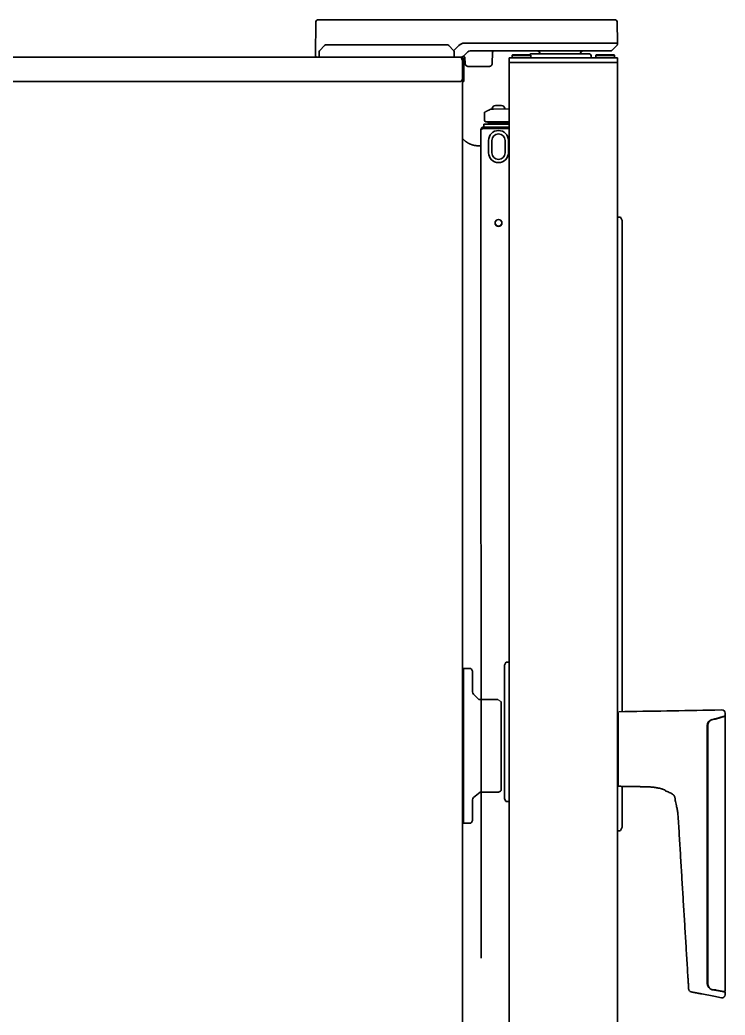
# Model space of a CAD drawing. Extents: x 53 to 4124, y 6244 to 10190.
# Drawn here: x 3669 to 4124, y 8405 to 9047 of the extents above; entities that cross this region are included whole.
import ezdxf

# ---------------------------------------------------------------- set-up
doc = ezdxf.new("R2010")
doc.units = 0
doc.header["$LTSCALE"] = 5
doc.layers.get('0').update_dxf_attribs({"linetype": 'CONTINUOUS', "lineweight": 0})
doc.layers.add('1', color=7, linetype='CONTINUOUS', true_color=0xffffff)

msp = doc.modelspace()

# ---------------------------------------------------------------- linework, layer by layer
msp.add_line((3977.58, 8608.45), (3979.82, 8606.83))
at = {"layer": '1', "color": 7, "linetype": 'Continuous', "lineweight": 35}
for p, q in [((3860.18, 9045.92), (3859.8, 9023.9)), ((3861.15, 9046.9), (3861.08, 9046.9)), ((3866.8, 9046.9), (3861.18, 9046.9)), ((3943.82, 9046.9), (3866.8, 9046.9)), ((3952.45, 9046.9), (3947.38, 9046.9)), ((4047.8, 9046.9), (3955.97, 9046.9)), ((4053.55, 9046.9), (4047.8, 9046.9)), ((4054.8, 9031.9), (4054.55, 9045.92)), ((3862.59, 9027.19), (3865.71, 9030.32)), ((3869.3, 9030.9), (3867.12, 9030.9)), ((3942.3, 9030.9), (3869.3, 9030.9)), ((3944.47, 9030.9), (3942.3, 9030.9)), ((3945.88, 9030.32), (3949, 9027.19)), ((3949.09, 9027.1), (3952.43, 9030.44)), ((3955.97, 9031.9), (4047.8, 9031.9)), ((4047.8, 9031.9), (4054.8, 9031.9)), ((4054.78, 9031.19), (4054.8, 9031.9)), ((3859.8, 9023.9), (3859.8, 9023.64)), ((3862.3, 9026.49), (3862.3, 9022.9)), ((3949.3, 9022.9), (3949.3, 9026.49)), ((3956.5, 9024.6), (3958.21, 9026.32)), ((3959.62, 9026.9), (3960.5, 9026.9)), ((3960.5, 9026.9), (4047.8, 9026.9)), ((3974.1, 9025.92), (3973.98, 9018.87)), ((3986.8, 9024.15), (3987.05, 9024.4)), ((3986.8, 9024.15), (3998.8, 9024.15)), ((3986.8, 9022.65), (3986.8, 9024.15)), ((3998.55, 9024.4), (3987.05, 9024.4)), ((3998.55, 9024.4), (3998.8, 9024.15)), ((3998.8, 9024.15), (3998.8, 9022.65)), ((3998.85, 9024.9), (4017.8, 9024.9)), ((4004.83, 9024.9), (4004.83, 9024.94)), ((4017.8, 9024.94), (4004.83, 9024.94)), ((4030.76, 9024.94), (4017.8, 9024.94)), ((4017.8, 9024.9), (4036.74, 9024.9)), ((4030.76, 9024.94), (4030.76, 9024.9)), ((4037.74, 9023.94), (4037.8, 9022.4)), ((4040.8, 9024.15), (4041.05, 9024.4)), ((4040.8, 9024.15), (4052.8, 9024.15)), ((4040.8, 9022.65), (4040.8, 9024.15)), ((4052.55, 9024.4), (4041.05, 9024.4)), ((4052.55, 9024.4), (4052.8, 9024.15)), ((4052.8, 9024.15), (4052.8, 9022.65)), ((3953.55, 9022.9), (3294.85, 9022.9)), ((3953.8, 9022.9), (3953.55, 9022.9)), ((3954.45, 9021.1), (3954.79, 9020.37)), ((3954.79, 9020.37), (3954.79, 9009.1)), ((3954.8, 9020.3), (3954.79, 9020.3)), ((3954.8, 9020.37), (3954.8, 9021.1)), ((3954.8, 9020.37), (3954.8, 9009.1)), ((3955.6, 9020.37), (3955.6, 9021.1)), ((3955.6, 9020.37), (3955.6, 9009.1)), ((3956.37, 9022.36), (3956.44, 9018.87)), ((3958.43, 9016.9), (3970.94, 9016.9)), ((3970.94, 9016.9), (3972.03, 9016.9)), ((3986.8, 9022.4), (3984.79, 9022.4)), ((3984.79, 9022.4), (3984.79, 9019.4)), ((3984.79, 9019.4), (3986.8, 9019.4)), ((3984.79, 8055.9), (3984.79, 9019.4)), ((3987.05, 9022.4), (3986.8, 9022.65)), ((3986.8, 9022.65), (3992.8, 9022.65)), ((3986.8, 9022.4), (4052.8, 9022.4)), ((3986.8, 9019.4), (4052.8, 9019.4)), ((3992.8, 9022.65), (3998.8, 9022.65)), ((3998.8, 9022.65), (3998.55, 9022.4)), ((4041.05, 9022.4), (4040.8, 9022.65)), ((4040.8, 9022.65), (4046.8, 9022.65)), ((4046.8, 9022.65), (4052.8, 9022.65)), ((4052.8, 9022.65), (4052.55, 9022.4)), ((4054.8, 9022.4), (4052.8, 9022.4)), ((4052.8, 9019.4), (4054.8, 9019.4)), ((4054.8, 9019.4), (4054.8, 9022.4)), ((4054.8, 8055.9), (4054.8, 9019.4)), ((3611.89, 9007.1), (3952.79, 9007.1)), ((3954.8, 9009.1), (3954.8, 9007.1)), ((3955.6, 9009.1), (3954.8, 9009.1)), ((3954.8, 9007.1), (3955.6, 9007.1)), ((3954.8, 8011.34), (3954.8, 9007.1)), ((3955.6, 9007.1), (3955.6, 9009.1)), ((3976.01, 8991.7), (3978.01, 8991.7)), ((3978.01, 8991.7), (3980.01, 8991.7)), ((3968.88, 8986.9), (3968.88, 8982.2)), ((3974.01, 8989.29), (3974.01, 8989.7)), ((3984.79, 8989.48), (3974.82, 8989.31)), ((3982.01, 8989.7), (3982.01, 8989.43)), ((3970.51, 8979.7), (3968.51, 8979.7)), ((3968.51, 8979.7), (3968.51, 8977.7)), ((3969.88, 8981.2), (3974.79, 8981.2)), ((3984.79, 8979.7), (3970.51, 8979.7)), ((3978.01, 8980.7), (3971.38, 8980.7)), ((3974.01, 8979.7), (3974.01, 8980.7)), ((3974.79, 8981.2), (3984.8, 8981.2)), ((3984.63, 8980.7), (3978.01, 8980.7)), ((3982.01, 8980.7), (3982.01, 8979.7)), ((3966.76, 8441.4), (3966.6, 8975.72)), ((3984.79, 8977.7), (3969.03, 8977.7)), ((3984.79, 8976.9), (3969.3, 8976.9)), ((3971.64, 8961.15), (3971.64, 8969.15)), ((3973.78, 8961.15), (3973.78, 8969.15)), ((3982.23, 8969.15), (3982.23, 8961.15)), ((3984.37, 8969.15), (3984.37, 8961.15)), ((4056.18, 8919.65), (4054.8, 8919.65)), ((4057.69, 8917.86), (4057.07, 8919.1)), ((4057.8, 8915.65), (4057.8, 8917.42)), ((4057.8, 8737.15), (4057.8, 8915.65)), ((4057.8, 8600.5), (4057.8, 8737.15)), ((3982.68, 8632.17), (3981.87, 8630.55)), ((3984.79, 8632.45), (3983.13, 8632.45)), ((3959.7, 8628.45), (3955.32, 8628.45)), ((3955.32, 8628.45), (3955.32, 8624.45)), ((3961.21, 8626.66), (3960.6, 8627.89)), ((3961.32, 8626.21), (3961.32, 8624.45)), ((3981.87, 8630.55), (3981.82, 8548.45)), ((3955.32, 8624.45), (3955.32, 8532.45)), ((3961.32, 8613.27), (3961.32, 8624.45)), ((3965.32, 8608.44), (3961.91, 8611.86)), ((3975.82, 8608.45), (3965.32, 8608.44)), ((3977.58, 8608.45), (3975.82, 8608.45)), ((3979.82, 8550.06), (3979.82, 8606.83)), ((4122.26, 8601.62), (4117.6, 8601.54)), ((4124.3, 8597.89), (4124.3, 8599.62)), ((4054.8, 8597.4), (4055.3, 8597.4)), ((4116.28, 8595.55), (4117.44, 8595.77)), ((4116.28, 8595.45), (4117.44, 8595.67)), ((4117.42, 8595.77), (4116.83, 8595.66)), ((4117.42, 8595.77), (4117.44, 8595.77)), ((4117.44, 8595.67), (4117.44, 8595.77)), ((4117.55, 8595.85), (4118.73, 8596.17)), ((4123, 8597.31), (4118.11, 8595.96)), ((4118.11, 8595.96), (4118.81, 8595.96)), ((4118.73, 8596.17), (4123.59, 8597.47)), ((4118.81, 8595.96), (4123.71, 8597.31)), ((4118.81, 8595.86), (4118.81, 8595.96)), ((4122.47, 8597.17), (4122.47, 8597.16)), ((4122.55, 8597.18), (4122.55, 8597.19)), ((4123, 8597.31), (4123.71, 8597.31)), ((4123.59, 8597.47), (4124.07, 8597.6)), ((4124.3, 8597.5), (4123.71, 8597.5)), ((4124.3, 8597.4), (4124.3, 8597.5)), ((4124.3, 8419.9), (4124.3, 8597.4)), ((4112.8, 8425.01), (4112.8, 8591.51)), ((4113.05, 8591.52), (4113.05, 8424.95)), ((4055.3, 8580.65), (4054.8, 8580.65)), ((4055.3, 8578.45), (4055.3, 8575.19)), ((3954.8, 8568.4), (3954.82, 8568.4)), ((3954.82, 8568.4), (3954.8, 8568.34)), ((3955.06, 8567.88), (3955.08, 8567.89)), ((4055.3, 8572.15), (4054.8, 8572.15)), ((3954.81, 8558.5), (3954.8, 8558.54)), ((3955.32, 8558.5), (3954.82, 8558.5)), ((4055.3, 8555.4), (4054.8, 8555.4)), ((3961.91, 8545.03), (3966.15, 8548.45)), ((3966.15, 8548.45), (3975.82, 8548.45)), ((3975.82, 8548.45), (3977.58, 8548.45)), ((3979.27, 8549.17), (3978.03, 8548.55)), ((3981.82, 8544.56), (3981.82, 8548.45)), ((4057.8, 8542.65), (4057.8, 8552.31)), ((3961.32, 8532.45), (3961.32, 8543.62)), ((3982.68, 8542.72), (3981.87, 8544.34)), ((3983.13, 8542.45), (3984.79, 8542.45)), ((4057.8, 8540.89), (4057.8, 8542.65)), ((4057.8, 8537.89), (4057.8, 8540.89)), ((4057.8, 8527.58), (4057.8, 8537.89)), ((3955.32, 8532.45), (3955.32, 8528.45)), ((3960.6, 8529), (3961.21, 8530.23)), ((3961.32, 8530.68), (3961.32, 8532.45)), ((3955.32, 8528.45), (3959.7, 8528.45)), ((4054.8, 8523.65), (4056.18, 8523.65)), ((4057.07, 8524.2), (4057.69, 8525.44)), ((4057.8, 8525.89), (4057.8, 8527.58)), ((4117.53, 8420.79), (4116.03, 8421.08)), ((4116.54, 8420.98), (4116.56, 8420.98)), ((4116.56, 8421.08), (4117.44, 8420.97)), ((4116.56, 8420.98), (4117.44, 8420.87)), ((4117.42, 8420.87), (4116.6, 8420.97)), ((4117.42, 8420.87), (4117.44, 8420.87)), ((4118.71, 8420.56), (4117.53, 8420.79)), ((4123, 8419.9), (4118.11, 8420.75)), ((4123.57, 8419.62), (4118.71, 8420.56)), ((4118.81, 8420.85), (4123.71, 8420)), ((4118.81, 8420.75), (4123.71, 8419.9)), ((4123, 8419.9), (4123.71, 8419.9)), ((4124.05, 8419.52), (4123.57, 8419.62)), ((4124.3, 8420), (4123.71, 8420)), ((4124.3, 8419.9), (4123.71, 8419.9)), ((4109.19, 8418.34), (4117.05, 8416.81)), ((4117.05, 8416.81), (4121.91, 8415.86)), ((4124.3, 8417.83), (4124.3, 8419.23))]:
    msp.add_line(p, q, dxfattribs=at)
for radius in [2.25, 2.1]:
    msp.add_circle((3978.01, 8915.9), radius, dxfattribs=at)
for centre, radius, start, end in [((3861.18, 9045.9), 1, 90, 179), ((4053.55, 9045.9), 1, 1, 90), ((3867.12, 9028.9), 2, 90, 135), ((3944.47, 9028.9), 2, 45, 90), ((3860.55, 9023.65), 0.75, 181, 270), ((3863.3, 9026.49), 1, 135, 180), ((3948.3, 9026.49), 1, 0, 45), ((3955.37, 9022.34), 1, 1, 117.0987), ((3959.62, 9024.9), 2, 90, 135), ((3998.85, 9023.9), 1, 90, 149.9995), ((4002.83, 9024.9), 2, 1, 90), ((4032.76, 9024.9), 2, 90, 179), ((4036.74, 9023.9), 1, 2, 90), ((3952.79, 9009.1), 2, 270, 0), ((3976.01, 8989.7), 2, 90, 180), ((3980.01, 8989.7), 2, 0, 90), ((3969.88, 8982.2), 1, 180, 270), ((3970.51, 8980.7), 0.5, 30, 90), ((3971.38, 8981.2), 0.5, 210, 270), ((3984.63, 8981.2), 0.5, 270, 289.26938), ((3969.3, 8972.9), 4, 90, 103.10366), ((3978.01, 8969.15), 6.37, 0, 180), ((3978.01, 8969.15), 4.23, 0, 180), ((3978.01, 8961.15), 6.37, 180, 0), ((3978.01, 8961.15), 4.23, 180, 0), ((4056.18, 8918.65), 1, 26.56505, 90), ((4056.8, 8917.42), 1, 0, 26.56505), ((3983.13, 8631.95), 0.5, 90, 153.43495), ((3959.7, 8627.45), 1, 26.56505, 90), ((3960.32, 8626.21), 1, 0, 26.56505), ((3963.32, 8613.27), 2, 180, 225), ((4122.3, 8599.62), 2, 0, 91), ((4116.8, 8591.51), 4, 105, 180), ((4124, 8597.89), 0.3, 285, 0), ((3977.58, 8549.45), 1, 270, 296.56505), ((3978.82, 8550.06), 1, 296.56505, 0), ((3963.32, 8543.62), 2, 135, 180), ((3982.32, 8544.56), 0.5, 180, 206.56505), ((3983.13, 8542.95), 0.5, 206.56505, 270), ((3959.7, 8529.45), 1, 270, 333.43495), ((3960.32, 8530.68), 1, 333.43495, 0), ((4056.18, 8524.65), 1, 270, 333.43495), ((4056.8, 8525.89), 1, 333.43495, 0), ((4116.8, 8425.01), 4, 180, 259), ((4124, 8419.23), 0.3, 0, 79), ((4122.3, 8417.83), 2, 259, 0)]:
    msp.add_arc(centre, radius, start, end, dxfattribs=at)
at = {"layer": '1', "color": 7, "linetype": 'Continuous', "lineweight": 35, "extrusion": (0, 0, -1)}
for centre, major_axis, ratio, start_param, end_param in [((3975.07, 9025.9), (0, 1), 0.970619, 4.729842, 6.283185), ((4117.05, 8591.52), (0, -4), 0.999762, 1.570796, 2.949606), ((4102.77, 8421.62), (0.38, 1.96), 1, 3.141608, 4.455737), ((4117.05, 8425.05), (0, -4), 0.999762, 0.122173, 1.570796)]:
    msp.add_ellipse(centre, major_axis=major_axis, ratio=ratio, start_param=start_param, end_param=end_param, dxfattribs=at)
at = {"layer": '1', "color": 7, "linetype": 'Continuous', "lineweight": 35}
for points, degree, knots in [([(3947.38, 9046.9), (3947.09, 9046.9), (3946.79, 9046.9), (3946.2, 9046.9), (3945.9, 9046.9), (3945.01, 9046.9), (3944.42, 9046.9), (3943.82, 9046.9)], 3, [0, 0, 0, 0, 0.25, 0.25, 0.5, 0.5, 1, 1, 1, 1]), ([(3955.97, 9046.9), (3955.38, 9046.9), (3954.8, 9046.9), (3953.92, 9046.9), (3953.62, 9046.9), (3953.04, 9046.9), (3952.75, 9046.9), (3952.45, 9046.9)], 3, [0, 0, 0, 0, 0.5, 0.5, 0.75, 0.75, 1, 1, 1, 1]), ([(4054.78, 9031.19), (4054.78, 9031.14), (4054.78, 9031.09), (4054.76, 9031), (4054.74, 9030.95), (4054.7, 9030.86), (4054.68, 9030.82), (4054.63, 9030.74), (4054.6, 9030.7), (4054.56, 9030.67)], 3, [0, 0, 0, 0, 0.25, 0.25, 0.5, 0.5, 0.75, 0.75, 1, 1, 1, 1]), ([(3953.55, 9022.9), (3953.65, 9022.9), (3953.75, 9022.91), (3953.94, 9022.93), (3954.14, 9022.95), (3954.33, 9023), (3954.45, 9023.04), (3954.47, 9023.05), (3954.52, 9023.06), (3954.54, 9023.07), (3954.61, 9023.09), (3954.65, 9023.11), (3954.79, 9023.17), (3954.97, 9023.25), (3955.14, 9023.35), (3955.26, 9023.43), (3955.32, 9023.48), (3955.38, 9023.52), (3955.42, 9023.55), (3955.43, 9023.57), (3955.53, 9023.64), (3955.6, 9023.71), (3955.67, 9023.78)], 3, [0, 0, 0, 0, 0.125, 0.125, 0.25, 0.375, 0.375, 0.40625, 0.40625, 0.4375, 0.4375, 0.5, 0.5, 0.625, 0.75, 0.75, 0.8125, 0.84375, 0.84375, 0.875, 0.875, 1, 1, 1, 1]), ([(4047.8, 9026.9), (4047.84, 9026.9), (4047.88, 9026.9), (4047.96, 9026.9), (4048, 9026.9), (4048.13, 9026.9), (4048.21, 9026.9), (4048.33, 9026.9), (4048.37, 9026.9), (4048.46, 9026.9), (4048.5, 9026.9), (4048.62, 9026.9), (4048.69, 9026.9), (4048.85, 9026.9), (4048.92, 9026.9), (4049.03, 9026.9), (4049.07, 9026.9), (4049.14, 9026.9), (4049.18, 9026.9), (4049.28, 9026.9), (4049.35, 9026.9), (4049.48, 9026.9), (4049.54, 9026.9), (4049.66, 9026.9), (4049.72, 9026.9), (4049.8, 9026.9), (4049.83, 9026.9), (4049.88, 9026.9), (4049.9, 9026.9), (4049.97, 9026.9), (4050.02, 9026.9), (4050.08, 9026.9), (4050.1, 9026.9), (4050.13, 9026.9), (4050.15, 9026.9), (4050.18, 9026.9), (4050.2, 9026.9), (4050.23, 9026.9), (4050.24, 9026.9), (4050.27, 9026.9), (4050.28, 9026.9), (4050.3, 9026.9), (4050.31, 9026.9), (4050.33, 9026.9), (4050.34, 9026.9), (4050.35, 9026.9), (4050.36, 9026.9), (4050.37, 9026.9), (4050.37, 9026.9), (4050.38, 9026.9), (4050.38, 9026.9), (4050.38, 9026.9), (4050.38, 9026.9), (4050.38, 9026.9), (4050.38, 9026.9), (4050.38, 9026.9)], 3, [0, 0, 0, 0, 0.03125, 0.03125, 0.0625, 0.0625, 0.125, 0.125, 0.15625, 0.15625, 0.1875, 0.1875, 0.25, 0.25, 0.3125, 0.3125, 0.34375, 0.34375, 0.375, 0.375, 0.4375, 0.4375, 0.5, 0.5, 0.5625, 0.5625, 0.59375, 0.59375, 0.625, 0.625, 0.6875, 0.6875, 0.71875, 0.71875, 0.75, 0.75, 0.78125, 0.78125, 0.8125, 0.8125, 0.84375, 0.84375, 0.875, 0.875, 0.90625, 0.90625, 0.9375, 0.9375, 0.96875, 0.96875, 0.984375, 0.984375, 0.992187, 0.992187, 1, 1, 1, 1]), ([(4050.38, 9026.9), (4050.45, 9026.9), (4050.51, 9026.91), (4050.64, 9026.93), (4050.7, 9026.95), (4050.88, 9027.03), (4050.99, 9027.1), (4051.09, 9027.19)], 3, [0, 0, 0, 0, 0.25, 0.25, 0.5, 0.5, 1, 1, 1, 1]), ([(4050.38, 9026.9), (4050.45, 9026.9), (4050.51, 9026.91), (4050.64, 9026.93), (4050.7, 9026.95), (4050.82, 9027), (4050.88, 9027.03), (4050.99, 9027.11), (4051.04, 9027.15), (4051.09, 9027.19)], 3, [0, 0, 0, 0, 0.25, 0.25, 0.5, 0.5, 0.75, 0.75, 1, 1, 1, 1]), ([(4050.38, 9026.9), (4050.45, 9026.9), (4050.51, 9026.91), (4050.64, 9026.93), (4050.7, 9026.95), (4050.82, 9027), (4050.88, 9027.03), (4050.99, 9027.11), (4051.04, 9027.15), (4051.09, 9027.19)], 3, [0, 0, 0, 0, 0.25, 0.25, 0.5, 0.5, 0.75, 0.75, 1, 1, 1, 1]), ([(4050.38, 9026.9), (4050.45, 9026.9), (4050.51, 9026.91), (4050.64, 9026.93), (4050.7, 9026.95), (4050.82, 9027), (4050.88, 9027.03), (4050.99, 9027.11), (4051.04, 9027.15), (4051.09, 9027.19)], 3, [0, 0, 0, 0, 0.25, 0.25, 0.5, 0.5, 0.75, 0.75, 1, 1, 1, 1]), ([(4050.38, 9026.9), (4050.45, 9026.9), (4050.51, 9026.91), (4050.64, 9026.93), (4050.7, 9026.95), (4050.88, 9027.03), (4050.99, 9027.1), (4051.09, 9027.19)], 3, [0, 0, 0, 0, 0.25, 0.25, 0.5, 0.5, 1, 1, 1, 1]), ([(3953.55, 9022.9), (3953.55, 9022.9), (3953.55, 9022.9), (3953.55, 9022.9), (3953.55, 9022.9), (3953.55, 9022.9), (3953.55, 9022.9), (3953.55, 9022.9), (3953.55, 9022.9), (3953.56, 9022.9), (3953.56, 9022.9), (3953.56, 9022.9), (3953.57, 9022.9), (3953.57, 9022.9), (3953.57, 9022.9)], 3, [0, 0, 0, 0, 0.219075, 0.291275, 0.363122, 0.434652, 0.505902, 0.57691, 0.647713, 0.71835, 0.788858, 0.859277, 0.929644, 1, 1, 1, 1]), ([(3953.57, 9022.9), (3953.61, 9022.89), (3953.64, 9022.87), (3953.72, 9022.81), (3953.75, 9022.77), (3953.83, 9022.67), (3953.86, 9022.61), (3953.94, 9022.48), (3953.97, 9022.4), (3954.05, 9022.24), (3954.08, 9022.15), (3954.16, 9021.96), (3954.2, 9021.86), (3954.27, 9021.65), (3954.31, 9021.54), (3954.38, 9021.33), (3954.42, 9021.21), (3954.45, 9021.1)], 3, [0, 0, 0, 0, 0.125, 0.125, 0.25, 0.25, 0.375, 0.375, 0.5, 0.5, 0.625, 0.625, 0.75, 0.75, 0.875, 0.875, 1, 1, 1, 1]), ([(3953.94, 9022.9), (3953.94, 9022.9), (3953.93, 9022.9), (3953.92, 9022.9), (3953.91, 9022.9), (3953.9, 9022.9), (3953.89, 9022.9), (3953.88, 9022.9), (3953.87, 9022.9), (3953.86, 9022.9), (3953.85, 9022.9), (3953.84, 9022.9), (3953.83, 9022.9), (3953.82, 9022.9), (3953.81, 9022.9), (3953.8, 9022.9), (3953.8, 9022.9)], 3, [0, 0, 0, 0, 0.070356, 0.140723, 0.211142, 0.28165, 0.352287, 0.42309, 0.494098, 0.565348, 0.636878, 0.708725, 0.780925, 0.853514, 0.926527, 1, 1, 1, 1]), ([(3955.6, 9021.1), (3955.6, 9021.21), (3955.58, 9021.33), (3955.54, 9021.54), (3955.51, 9021.65), (3955.43, 9021.86), (3955.38, 9021.96), (3955.26, 9022.15), (3955.2, 9022.24), (3955.04, 9022.4), (3954.96, 9022.48), (3954.78, 9022.61), (3954.69, 9022.67), (3954.49, 9022.77), (3954.38, 9022.81), (3954.17, 9022.87), (3954.06, 9022.89), (3953.94, 9022.9)], 3, [0, 0, 0, 0, 0.125, 0.125, 0.25, 0.25, 0.375, 0.375, 0.5, 0.5, 0.625, 0.625, 0.75, 0.75, 0.875, 0.875, 1, 1, 1, 1]), ([(3954.8, 9021.1), (3954.8, 9021.23), (3954.77, 9021.35), (3954.68, 9021.58), (3954.61, 9021.69), (3954.45, 9021.87), (3954.35, 9021.95), (3954.2, 9022.02), (3954.16, 9022.03), (3954.13, 9022.05)], 3, [0, 0, 0, 0, 0.25, 0.25, 0.5, 0.5, 0.75, 0.75, 0.8293545, 0.8293545, 0.8293545, 0.8293545]), ([(3958.43, 9016.9), (3958.31, 9016.9), (3958.18, 9016.91), (3957.92, 9016.96), (3957.8, 9017), (3957.44, 9017.15), (3957.22, 9017.29), (3956.85, 9017.66), (3956.7, 9017.87), (3956.55, 9018.23), (3956.51, 9018.36), (3956.45, 9018.61), (3956.44, 9018.74), (3956.44, 9018.87)], 3, [0, 0, 0, 0, 0.125, 0.125, 0.25, 0.25, 0.5, 0.5, 0.75, 0.75, 0.875, 0.875, 1, 1, 1, 1]), ([(3973.98, 9018.87), (3973.98, 9018.86), (3973.98, 9018.85), (3973.98, 9018.82), (3973.98, 9018.8), (3973.98, 9018.78), (3973.98, 9018.76), (3973.97, 9018.74), (3973.97, 9018.71), (3973.97, 9018.69), (3973.97, 9018.67), (3973.97, 9018.65), (3973.96, 9018.62), (3973.96, 9018.6), (3973.96, 9018.58), (3973.95, 9018.56), (3973.95, 9018.54), (3973.94, 9018.51), (3973.94, 9018.49), (3973.93, 9018.47), (3973.93, 9018.45), (3973.92, 9018.42), (3973.92, 9018.4), (3973.91, 9018.38), (3973.91, 9018.36), (3973.9, 9018.34), (3973.89, 9018.31), (3973.89, 9018.29), (3973.88, 9018.27), (3973.87, 9018.25), (3973.87, 9018.22), (3973.86, 9018.2), (3973.85, 9018.18), (3973.84, 9018.16), (3973.83, 9018.14), (3973.82, 9018.12), (3973.81, 9018.09), (3973.81, 9018.07), (3973.8, 9018.05), (3973.79, 9018.03), (3973.78, 9018.01), (3973.76, 9017.99), (3973.75, 9017.97), (3973.74, 9017.94), (3973.73, 9017.92), (3973.72, 9017.9), (3973.71, 9017.88), (3973.7, 9017.86), (3973.68, 9017.84), (3973.67, 9017.82), (3973.66, 9017.8), (3973.64, 9017.78), (3973.63, 9017.76), (3973.62, 9017.74), (3973.6, 9017.72), (3973.59, 9017.7), (3973.57, 9017.68), (3973.56, 9017.66), (3973.54, 9017.64), (3973.53, 9017.62), (3973.51, 9017.6), (3973.5, 9017.58), (3973.48, 9017.57), (3973.47, 9017.55), (3973.45, 9017.53), (3973.43, 9017.51), (3973.41, 9017.49), (3973.4, 9017.48), (3973.39, 9017.46), (3973.37, 9017.45), (3973.36, 9017.44), (3973.35, 9017.43), (3973.33, 9017.41), (3973.32, 9017.4), (3973.3, 9017.39), (3973.29, 9017.37), (3973.27, 9017.36), (3973.26, 9017.35), (3973.24, 9017.33), (3973.22, 9017.32), (3973.21, 9017.31), (3973.19, 9017.29), (3973.17, 9017.28), (3973.15, 9017.26), (3973.13, 9017.25), (3973.11, 9017.24), (3973.09, 9017.22), (3973.07, 9017.21), (3973.05, 9017.19), (3973.02, 9017.18), (3973, 9017.17), (3972.98, 9017.15), (3972.95, 9017.14), (3972.93, 9017.13), (3972.9, 9017.11), (3972.88, 9017.1), (3972.85, 9017.09), (3972.82, 9017.07), (3972.79, 9017.06), (3972.76, 9017.05), (3972.74, 9017.04), (3972.71, 9017.03), (3972.68, 9017.01), (3972.64, 9017), (3972.61, 9016.99), (3972.58, 9016.98), (3972.55, 9016.97), (3972.51, 9016.96), (3972.48, 9016.96), (3972.45, 9016.95), (3972.41, 9016.94), (3972.38, 9016.93), (3972.34, 9016.93), (3972.3, 9016.92), (3972.27, 9016.92), (3972.23, 9016.91), (3972.19, 9016.91), (3972.15, 9016.91), (3972.11, 9016.9), (3972.07, 9016.9), (3972.04, 9016.9), (3972.03, 9016.9)], 3, [0, 0, 0, 0, 0.007054, 0.014124, 0.021211, 0.028313, 0.035432, 0.042566, 0.049717, 0.056884, 0.064068, 0.071267, 0.078483, 0.085714, 0.092962, 0.100226, 0.107506, 0.114803, 0.122115, 0.129444, 0.136789, 0.144149, 0.151527, 0.15892, 0.166329, 0.173755, 0.181197, 0.188655, 0.196129, 0.203619, 0.211125, 0.218648, 0.226186, 0.233741, 0.241312, 0.248899, 0.256503, 0.264122, 0.271758, 0.27941, 0.287078, 0.294762, 0.302462, 0.310179, 0.317912, 0.32566, 0.333425, 0.341207, 0.349004, 0.356817, 0.364647, 0.372493, 0.380355, 0.388233, 0.396128, 0.404038, 0.411965, 0.419908, 0.427867, 0.435842, 0.443833, 0.451841, 0.459865, 0.467904, 0.47596, 0.484033, 0.492121, 0.500226, 0.505738, 0.511401, 0.517214, 0.523178, 0.529293, 0.535559, 0.541975, 0.548542, 0.55526, 0.562128, 0.569147, 0.576316, 0.583636, 0.591107, 0.598729, 0.606501, 0.614424, 0.622498, 0.630722, 0.639097, 0.647623, 0.656299, 0.665126, 0.674104, 0.683232, 0.692511, 0.701941, 0.711521, 0.721252, 0.731134, 0.741166, 0.751349, 0.761683, 0.772168, 0.782803, 0.793588, 0.804525, 0.815612, 0.82685, 0.838238, 0.849777, 0.861467, 0.873308, 0.885299, 0.897441, 0.909733, 0.922177, 0.93477, 0.947515, 0.96041, 0.973456, 0.986653, 1, 1, 1, 1]), ([(3968.88, 8986.9), (3968.88, 8986.94), (3968.89, 8986.99), (3968.91, 8987.08), (3968.93, 8987.12), (3968.98, 8987.2), (3969.01, 8987.23), (3969.07, 8987.29), (3969.11, 8987.32), (3969.15, 8987.34)], 3, [0, 0, 0, 0, 0.25, 0.25, 0.5, 0.5, 0.75, 0.75, 1, 1, 1, 1]), ([(3973, 8989.27), (3972.96, 8989.27), (3972.92, 8989.27), (3972.85, 8989.25), (3972.81, 8989.24), (3972.78, 8989.22)], 3, [0, 0, 0, 0, 0.5, 0.5, 1, 1, 1, 1]), ([(3974.82, 8989.31), (3974.79, 8989.31), (3974.76, 8989.3), (3974.7, 8989.3), (3974.67, 8989.3), (3974.58, 8989.3), (3974.52, 8989.3), (3974.4, 8989.3), (3974.34, 8989.3), (3974.26, 8989.3), (3974.23, 8989.3), (3974.17, 8989.29), (3974.14, 8989.29), (3974.06, 8989.29), (3974.01, 8989.29), (3973.9, 8989.29), (3973.85, 8989.29), (3973.75, 8989.29), (3973.7, 8989.29), (3973.64, 8989.28), (3973.61, 8989.28), (3973.57, 8989.28), (3973.55, 8989.28), (3973.48, 8989.28), (3973.44, 8989.28), (3973.37, 8989.28), (3973.33, 8989.28), (3973.29, 8989.28), (3973.27, 8989.28), (3973.24, 8989.28), (3973.22, 8989.28), (3973.18, 8989.28), (3973.16, 8989.28), (3973.09, 8989.28), (3973.05, 8989.27), (3973.03, 8989.27), (3973.02, 8989.27), (3973.01, 8989.27), (3973.01, 8989.27), (3973.01, 8989.27), (3973.01, 8989.27), (3973, 8989.27), (3973, 8989.27), (3973, 8989.27), (3973, 8989.27), (3973, 8989.27)], 3, [0, 0, 0, 0, 0.031372, 0.031372, 0.062745, 0.062745, 0.12549, 0.12549, 0.188235, 0.188235, 0.219607, 0.219607, 0.25098, 0.25098, 0.313724, 0.313724, 0.376469, 0.376469, 0.439214, 0.439214, 0.470587, 0.470587, 0.501959, 0.501959, 0.564704, 0.564704, 0.627449, 0.627449, 0.658821, 0.658821, 0.690194, 0.690194, 0.752939, 0.752939, 0.878429, 0.878429, 0.909801, 0.909801, 0.925487, 0.925487, 0.941173, 0.941173, 0.972546, 0.972546, 1, 1, 1, 1]), ([(3968.4, 8977.7), (3968.28, 8977.7), (3968.16, 8977.69), (3967.98, 8977.65), (3967.92, 8977.64), (3967.84, 8977.61), (3967.81, 8977.6), (3967.75, 8977.58), (3967.72, 8977.57), (3967.59, 8977.51), (3967.49, 8977.46), (3967.36, 8977.38), (3967.34, 8977.36), (3967.29, 8977.32), (3967.27, 8977.31), (3967.2, 8977.25), (3967.16, 8977.21), (3967.04, 8977.09), (3966.97, 8977), (3966.89, 8976.89), (3966.88, 8976.86), (3966.85, 8976.82), (3966.8, 8976.74), (3966.77, 8976.67), (3966.73, 8976.57), (3966.71, 8976.52), (3966.68, 8976.45), (3966.67, 8976.42), (3966.66, 8976.37), (3966.65, 8976.34), (3966.62, 8976.22), (3966.61, 8976.11), (3966.6, 8976.01)], 3, [0, 0, 0, 0, 0.125, 0.125, 0.1875, 0.1875, 0.21875, 0.21875, 0.25, 0.25, 0.375, 0.375, 0.40625, 0.40625, 0.4375, 0.4375, 0.5, 0.5, 0.625, 0.625, 0.65625, 0.65625, 0.6875, 0.75, 0.75, 0.8125, 0.8125, 0.84375, 0.84375, 0.875, 0.875, 1, 1, 1, 1]), ([(3966.6, 8975.73), (3966.61, 8975.8), (3966.62, 8975.87), (3966.67, 8976), (3966.7, 8976.06), (3966.76, 8976.13), (3966.77, 8976.14), (3966.79, 8976.17), (3966.83, 8976.21), (3966.87, 8976.25), (3966.97, 8976.32), (3967.04, 8976.37), (3967.14, 8976.43), (3967.16, 8976.44), (3967.2, 8976.46), (3967.27, 8976.49), (3967.34, 8976.52), (3967.48, 8976.58), (3967.59, 8976.61), (3967.72, 8976.65), (3967.75, 8976.66), (3967.81, 8976.67), (3967.84, 8976.68), (3967.92, 8976.7), (3968.04, 8976.73), (3968.16, 8976.75), (3968.25, 8976.77), (3968.28, 8976.78), (3968.34, 8976.79), (3968.37, 8976.79), (3968.4, 8976.8)], 3, [0, 0, 0, 0, 0.125, 0.125, 0.25, 0.25, 0.28125, 0.28125, 0.3125, 0.375, 0.375, 0.5, 0.5, 0.53125, 0.53125, 0.5625, 0.625, 0.625, 0.75, 0.75, 0.78125, 0.78125, 0.8125, 0.8125, 0.875, 0.9375, 0.9375, 0.96875, 0.96875, 1, 1, 1, 1]), ([(3968.4, 8977.7), (3968.49, 8977.7), (3968.59, 8977.7), (3968.8, 8977.7), (3968.92, 8977.7), (3969.03, 8977.7)], 3, [0, 0, 0, 0, 0.462959, 0.462959, 1, 1, 1, 1]), ([(4055.3, 8599.96), (4055.3, 8599.96), (4055.3, 8599.93), (4055.3, 8599.79), (4055.3, 8599.68), (4055.3, 8599.52), (4055.3, 8599.48), (4055.3, 8599.41), (4055.3, 8599.34), (4055.3, 8599.21), (4055.3, 8599.12), (4055.3, 8598.8), (4055.3, 8598.32), (4055.3, 8597.72), (4055.3, 8597.21), (4055.3, 8597.04), (4055.3, 8596.81), (4055.3, 8596.76), (4055.3, 8596.67), (4055.3, 8596.52), (4055.3, 8596.38), (4055.3, 8595.88), (4055.3, 8595.46), (4055.3, 8594.57), (4055.3, 8594.09), (4055.3, 8593.1), (4055.3, 8592.57), (4055.3, 8591.89), (4055.3, 8591.75), (4055.3, 8591.47), (4055.3, 8591.33), (4055.3, 8590.9), (4055.3, 8590.62), (4055.3, 8589.74), (4055.3, 8589.14), (4055.3, 8587.91), (4055.3, 8587.28), (4055.3, 8586.3), (4055.3, 8585.98), (4055.3, 8585.31), (4055.3, 8584.98), (4055.3, 8583.97), (4055.3, 8583.29), (4055.3, 8581.93), (4055.3, 8581.24), (4055.3, 8579.85), (4055.3, 8579.15), (4055.3, 8578.45)], 3, [0, 0, 0, 0, 0.0625, 0.0625, 0.125, 0.125, 0.132813, 0.140625, 0.15625, 0.15625, 0.1875, 0.1875, 0.25, 0.3125, 0.3125, 0.34375, 0.34375, 0.351563, 0.351563, 0.359375, 0.375, 0.375, 0.4375, 0.4375, 0.5, 0.5, 0.5625, 0.5625, 0.578125, 0.578125, 0.59375, 0.59375, 0.625, 0.625, 0.6875, 0.6875, 0.75, 0.75, 0.78125, 0.78125, 0.8125, 0.8125, 0.875, 0.875, 0.9375, 0.9375, 1, 1, 1, 1]), ([(4118.11, 8595.96), (4118.06, 8595.95), (4118.01, 8595.93), (4117.91, 8595.9), (4117.85, 8595.88), (4117.73, 8595.85), (4117.67, 8595.84), (4117.55, 8595.8), (4117.48, 8595.79), (4117.42, 8595.77)], 3, [0, 0, 0, 0, 0.25, 0.25, 0.5, 0.5, 0.75, 0.75, 1, 1, 1, 1]), ([(4117.44, 8595.77), (4117.57, 8595.79), (4117.7, 8595.8), (4117.95, 8595.84), (4118.07, 8595.85), (4118.3, 8595.88), (4118.41, 8595.9), (4118.62, 8595.93), (4118.72, 8595.95), (4118.81, 8595.96)], 3, [0, 0, 0, 0, 0.25, 0.25, 0.5, 0.5, 0.75, 0.75, 1, 1, 1, 1]), ([(4117.44, 8595.67), (4117.57, 8595.69), (4117.7, 8595.7), (4117.95, 8595.74), (4118.07, 8595.75), (4118.3, 8595.78), (4118.41, 8595.8), (4118.62, 8595.83), (4118.72, 8595.85), (4118.81, 8595.86)], 3, [0, 0, 0, 0, 0.25, 0.25, 0.5, 0.5, 0.75, 0.75, 1, 1, 1, 1]), ([(4123.71, 8597.31), (4123.8, 8597.32), (4123.89, 8597.34), (4124.03, 8597.37), (4124.09, 8597.39), (4124.19, 8597.42), (4124.23, 8597.44), (4124.28, 8597.47), (4124.3, 8597.49), (4124.3, 8597.5)], 3, [0, 0, 0, 0, 0.25, 0.25, 0.5, 0.5, 0.75, 0.75, 1, 1, 1, 1]), ([(4055.3, 8575.19), (4055.3, 8574.46), (4055.3, 8573.73), (4055.3, 8572.28), (4055.3, 8571.55), (4055.3, 8570.66), (4055.3, 8570.48), (4055.3, 8570.21), (4055.3, 8570.12), (4055.3, 8569.94), (4055.3, 8569.5), (4055.3, 8569.06), (4055.3, 8568.01), (4055.3, 8566.64), (4055.3, 8565.33), (4055.3, 8564.37), (4055.3, 8564.05), (4055.3, 8563.58), (4055.3, 8563.42), (4055.3, 8563.19), (4055.3, 8563.11), (4055.3, 8562.96), (4055.3, 8562.88), (4055.3, 8562.19), (4055.3, 8561.61), (4055.3, 8560.48), (4055.3, 8559.94), (4055.3, 8558.91), (4055.3, 8558.42), (4055.3, 8557.89), (4055.3, 8557.83), (4055.3, 8557.72), (4055.3, 8557.66), (4055.3, 8557.49), (4055.3, 8557.38), (4055.3, 8557.05), (4055.3, 8556.83), (4055.3, 8556.22), (4055.3, 8555.85), (4055.3, 8555.16), (4055.3, 8554.84), (4055.3, 8554.42), (4055.3, 8554.29), (4055.3, 8554.13), (4055.3, 8554.1), (4055.3, 8554.04), (4055.3, 8553.95), (4055.3, 8553.86), (4055.3, 8553.6), (4055.3, 8553.42), (4055.3, 8553.13), (4055.3, 8553.02), (4055.3, 8552.88), (4055.3, 8552.84), (4055.3, 8552.84)], 3, [0, 0, 0, 0, 0.0625, 0.0625, 0.125, 0.125, 0.140625, 0.140625, 0.148438, 0.148438, 0.15625, 0.1875, 0.1875, 0.25, 0.3125, 0.3125, 0.34375, 0.34375, 0.359375, 0.359375, 0.367188, 0.367188, 0.375, 0.375, 0.4375, 0.4375, 0.5, 0.5, 0.5625, 0.5625, 0.570313, 0.570313, 0.578125, 0.578125, 0.59375, 0.59375, 0.625, 0.625, 0.6875, 0.6875, 0.75, 0.75, 0.78125, 0.78125, 0.789063, 0.789063, 0.796875, 0.8125, 0.8125, 0.875, 0.875, 0.9375, 0.9375, 1, 1, 1, 1]), ([(3954.82, 8558.5), (3954.82, 8558.5), (3954.82, 8558.5), (3954.83, 8558.5), (3954.83, 8558.51), (3954.84, 8558.55), (3954.85, 8558.57), (3954.86, 8558.64), (3954.86, 8558.68), (3954.87, 8558.75), (3954.87, 8558.77), (3954.88, 8558.83), (3954.88, 8558.86), (3954.89, 8558.95), (3954.9, 8559.08), (3954.91, 8559.24), (3954.92, 8559.42), (3954.92, 8559.51), (3954.93, 8559.64), (3954.93, 8559.66), (3954.93, 8559.71), (3954.94, 8559.79), (3954.94, 8559.87), (3954.95, 8560.04), (3954.96, 8560.27), (3954.97, 8560.52), (3954.98, 8560.71), (3954.98, 8560.78), (3954.98, 8560.88), (3954.98, 8560.91), (3954.99, 8560.98), (3954.99, 8561.01), (3954.99, 8561.19), (3955, 8561.47), (3955.01, 8561.76), (3955.02, 8562.06), (3955.03, 8562.21), (3955.04, 8562.4), (3955.04, 8562.44), (3955.04, 8562.52), (3955.04, 8562.63), (3955.05, 8562.75), (3955.06, 8562.98), (3955.06, 8563.14), (3955.07, 8563.34), (3955.07, 8563.38), (3955.07, 8563.46), (3955.07, 8563.5), (3955.08, 8563.61), (3955.08, 8563.69), (3955.09, 8563.93), (3955.09, 8564.09), (3955.1, 8564.32), (3955.1, 8564.4), (3955.11, 8564.55), (3955.11, 8564.63), (3955.12, 8564.86), (3955.12, 8565.01), (3955.13, 8565.3), (3955.14, 8565.59), (3955.15, 8565.86), (3955.16, 8566.03), (3955.16, 8566.06), (3955.16, 8566.13), (3955.16, 8566.16), (3955.17, 8566.26), (3955.17, 8566.33), (3955.18, 8566.52), (3955.19, 8566.76), (3955.2, 8566.98), (3955.2, 8567.14), (3955.21, 8567.22), (3955.21, 8567.29), (3955.21, 8567.34), (3955.22, 8567.37), (3955.22, 8567.49), (3955.23, 8567.57), (3955.24, 8567.74), (3955.25, 8567.89), (3955.26, 8568.02), (3955.26, 8568.09), (3955.26, 8568.1), (3955.27, 8568.13), (3955.27, 8568.14), (3955.27, 8568.17), (3955.27, 8568.2), (3955.28, 8568.26), (3955.29, 8568.33), (3955.3, 8568.37), (3955.31, 8568.38), (3955.31, 8568.38), (3955.31, 8568.39)], 3, [0, 0, 0, 0, 0.006182, 0.006182, 0.037092, 0.037092, 0.068002, 0.068002, 0.098912, 0.098912, 0.114367, 0.114367, 0.129822, 0.129822, 0.160732, 0.191642, 0.191642, 0.222552, 0.222552, 0.230279, 0.230279, 0.238007, 0.253462, 0.253462, 0.284372, 0.315282, 0.315282, 0.330737, 0.330737, 0.338464, 0.338464, 0.346192, 0.346192, 0.377102, 0.408012, 0.408012, 0.438922, 0.438922, 0.446649, 0.446649, 0.454377, 0.469832, 0.469832, 0.500742, 0.500742, 0.508469, 0.508469, 0.516197, 0.516197, 0.531652, 0.531652, 0.562562, 0.562562, 0.578017, 0.578017, 0.593472, 0.593472, 0.624382, 0.624382, 0.655292, 0.686202, 0.686202, 0.693929, 0.693929, 0.701657, 0.701657, 0.717112, 0.717112, 0.748022, 0.778932, 0.778932, 0.794387, 0.802114, 0.802114, 0.809842, 0.809842, 0.840752, 0.840752, 0.871662, 0.902572, 0.902572, 0.910299, 0.910299, 0.918027, 0.918027, 0.933482, 0.933482, 0.964392, 0.995302, 0.995302, 1, 1, 1, 1]), ([(4055.79, 8552.34), (4055.75, 8552.34), (4055.72, 8552.35), (4055.66, 8552.36), (4055.63, 8552.37), (4055.57, 8552.39), (4055.54, 8552.41), (4055.49, 8552.45), (4055.46, 8552.47), (4055.42, 8552.51), (4055.4, 8552.54), (4055.36, 8552.59), (4055.34, 8552.62), (4055.32, 8552.68), (4055.31, 8552.71), (4055.3, 8552.78), (4055.3, 8552.81), (4055.3, 8552.84)], 3, [0, 0, 0, 0, 0.125, 0.125, 0.25, 0.25, 0.375, 0.375, 0.5, 0.5, 0.625, 0.625, 0.75, 0.75, 0.875, 0.875, 1, 1, 1, 1]), ([(4059.98, 8552.27), (4059.78, 8552.27), (4059.38, 8552.28), (4060.15, 8552.26), (4061.45, 8552.24), (4062.17, 8552.23), (4062.4, 8552.23)], 2, [0, 0, 0, 0.129316, 0.445828, 0.762339, 0.920595, 1, 1, 1]), ([(4062.75, 8552.22), (4062.74, 8552.22), (4062.72, 8552.22), (4062.7, 8552.22), (4062.67, 8552.22), (4062.65, 8552.22), (4062.62, 8552.22), (4062.6, 8552.22), (4062.57, 8552.22), (4062.54, 8552.22), (4062.52, 8552.22), (4062.49, 8552.22), (4062.47, 8552.22), (4062.44, 8552.23), (4062.42, 8552.23), (4062.39, 8552.23), (4062.36, 8552.23), (4062.34, 8552.23), (4062.31, 8552.23), (4062.29, 8552.23), (4062.26, 8552.23), (4062.24, 8552.23), (4062.21, 8552.23), (4062.18, 8552.23), (4062.16, 8552.23), (4062.13, 8552.23), (4062.11, 8552.23), (4062.08, 8552.23), (4062.05, 8552.23), (4062.03, 8552.23), (4062, 8552.23), (4061.98, 8552.23), (4061.95, 8552.23), (4061.93, 8552.23), (4061.9, 8552.24), (4061.87, 8552.24), (4061.85, 8552.24), (4061.82, 8552.24), (4061.8, 8552.24), (4061.77, 8552.24), (4061.74, 8552.24), (4061.71, 8552.24), (4061.67, 8552.24), (4061.61, 8552.24), (4061.56, 8552.24), (4061.51, 8552.24), (4061.46, 8552.24), (4061.42, 8552.24), (4061.37, 8552.24), (4061.32, 8552.25), (4061.27, 8552.25), (4061.22, 8552.25), (4061.17, 8552.25), (4061.13, 8552.25), (4061.08, 8552.25), (4061.03, 8552.25), (4060.99, 8552.25), (4060.94, 8552.25), (4060.9, 8552.25), (4060.85, 8552.25), (4060.81, 8552.25), (4060.78, 8552.25), (4060.77, 8552.25)], 3, [0, 0, 0, 0, 0.012531, 0.025045, 0.037542, 0.050023, 0.06249, 0.074944, 0.087386, 0.099818, 0.112241, 0.124655, 0.137064, 0.149467, 0.161866, 0.174262, 0.186658, 0.199053, 0.21145, 0.22385, 0.236253, 0.248663, 0.261079, 0.273503, 0.285937, 0.298382, 0.310839, 0.323309, 0.335795, 0.348297, 0.360817, 0.373356, 0.385916, 0.398497, 0.411101, 0.42373, 0.436385, 0.449068, 0.461778, 0.474519, 0.487291, 0.500095, 0.525436, 0.550677, 0.575829, 0.600903, 0.625909, 0.650858, 0.67576, 0.700626, 0.725466, 0.750291, 0.775111, 0.799938, 0.824781, 0.84965, 0.874557, 0.899511, 0.924523, 0.949602, 0.974757, 1, 1, 1, 1]), ([(4062.75, 8552.22), (4065.16, 8552.18), (4067.56, 8552.14), (4068.61, 8552.12), (4070.08, 8552.09), (4071.66, 8552.06), (4072.62, 8552.05)], 2, [0, 0, 0, 0.486122, 0.486122, 0.743061, 0.743061, 1, 1, 1]), ([(4072.62, 8552.05), (4072.67, 8552.05), (4072.75, 8552.04), (4072.88, 8552.04), (4073.01, 8552.04), (4073.14, 8552.04), (4073.27, 8552.03), (4073.39, 8552.03), (4073.52, 8552.03), (4073.64, 8552.02), (4073.77, 8552.02), (4073.89, 8552.01), (4074.01, 8552.01), (4074.14, 8552.01), (4074.26, 8552), (4074.38, 8552), (4074.5, 8551.99), (4074.62, 8551.98), (4074.74, 8551.98), (4074.85, 8551.97), (4074.97, 8551.97), (4075.09, 8551.96), (4075.2, 8551.95), (4075.32, 8551.95), (4075.43, 8551.94), (4075.55, 8551.93), (4075.66, 8551.93), (4075.77, 8551.92), (4075.88, 8551.91), (4076, 8551.91), (4076.11, 8551.9), (4076.22, 8551.89), (4076.32, 8551.88), (4076.43, 8551.87), (4076.54, 8551.86), (4076.65, 8551.86), (4076.94, 8551.83), (4077.45, 8551.78), (4078.22, 8551.7), (4079.11, 8551.59), (4080.1, 8551.44), (4080.95, 8551.28), (4081.61, 8551.14), (4082.07, 8551.04), (4082.51, 8550.93), (4082.94, 8550.81), (4083.36, 8550.69), (4083.77, 8550.57), (4084.17, 8550.44), (4084.56, 8550.3), (4084.94, 8550.16), (4085.23, 8550.05), (4085.45, 8549.96), (4085.53, 8549.92), (4085.58, 8549.9), (4085.58, 8549.9)], 3, [0, 0, 0, 0, 0.009872, 0.019683, 0.029433, 0.039123, 0.048753, 0.058324, 0.067837, 0.077291, 0.086688, 0.096028, 0.105311, 0.114539, 0.12371, 0.132827, 0.141889, 0.150897, 0.159851, 0.168752, 0.1776, 0.186396, 0.195141, 0.203833, 0.212475, 0.221066, 0.229607, 0.238099, 0.246541, 0.254934, 0.263279, 0.271576, 0.279825, 0.288027, 0.296182, 0.304291, 0.312354, 0.361118, 0.420112, 0.488181, 0.564112, 0.646709, 0.682887, 0.71828, 0.752931, 0.786879, 0.820163, 0.852821, 0.88489, 0.916406, 0.947404, 0.977918, 0.987818, 0.999962, 1, 1, 1, 1]), ([(4091.72, 8545.64), (4091.7, 8545.73), (4091.63, 8545.88), (4091.49, 8546.13), (4091.38, 8546.29), (4091.25, 8546.45), (4091.1, 8546.62), (4090.94, 8546.77), (4090.69, 8547), (4090.1, 8547.44), (4089.17, 8547.96), (4087.95, 8548.52), (4086.67, 8549.07), (4085.73, 8549.54), (4085.55, 8549.81), (4085.6, 8549.92)], 3, [0, 0, 0, 0, 0.023349, 0.032184, 0.040331, 0.048192, 0.05629, 0.065183, 0.075369, 0.101082, 0.180904, 0.308057, 0.492081, 0.743486, 1, 1, 1, 1]), ([(4094.05, 8531.4), (4093.99, 8532.47), (4093.86, 8534.02), (4093.61, 8536.04), (4093.39, 8537.39), (4093.13, 8538.68), (4092.72, 8540.31), (4092.33, 8541.75), (4092.11, 8543.18), (4092.01, 8544.33), (4091.94, 8545.12), (4091.77, 8545.53), (4091.72, 8545.64)], 3, [0, 0, 0, 0, 0.144091, 0.20579, 0.261659, 0.315879, 0.376372, 0.53655, 0.728178, 0.906368, 0.975669, 1, 1, 1, 1]), ([(4102.38, 8419.66), (4102.38, 8419.66), (4102.38, 8419.66), (4102.38, 8419.66), (4102.38, 8419.66), (4102.39, 8419.66), (4102.39, 8419.66), (4102.4, 8419.66), (4102.41, 8419.66), (4102.46, 8419.65), (4102.5, 8419.64), (4102.62, 8419.62), (4102.69, 8419.6), (4102.87, 8419.57), (4102.97, 8419.55), (4103.2, 8419.5), (4103.33, 8419.48), (4103.62, 8419.42), (4103.94, 8419.36), (4104.5, 8419.25), (4104.94, 8419.16), (4105.17, 8419.12)], 3, [0, 0, 0, 0, 0.000465, 0.000465, 0.031701, 0.031701, 0.062936, 0.062936, 0.125407, 0.125407, 0.250349, 0.250349, 0.375291, 0.375291, 0.500233, 0.500233, 0.625175, 0.625175, 0.750116, 0.875058, 1, 1, 1, 1]), ([(4118.11, 8420.75), (4118.02, 8420.77), (4117.91, 8420.79), (4117.67, 8420.83), (4117.55, 8420.85), (4117.42, 8420.87)], 3, [0, 0, 0, 0, 0.5, 0.5, 1, 1, 1, 1]), ([(4117.44, 8420.97), (4117.7, 8420.95), (4117.95, 8420.93), (4118.42, 8420.89), (4118.63, 8420.87), (4118.81, 8420.85)], 3, [0, 0, 0, 0, 0.5, 0.5, 1, 1, 1, 1]), ([(4117.44, 8420.87), (4117.7, 8420.85), (4117.95, 8420.83), (4118.42, 8420.79), (4118.63, 8420.77), (4118.81, 8420.75)], 3, [0, 0, 0, 0, 0.5, 0.5, 1, 1, 1, 1]), ([(4105.17, 8419.12), (4105.24, 8419.11), (4105.32, 8419.09), (4105.48, 8419.06), (4105.53, 8419.05), (4105.61, 8419.03), (4105.62, 8419.03), (4105.65, 8419.03), (4105.7, 8419.02), (4105.75, 8419.01), (4105.91, 8418.98), (4106.06, 8418.95), (4106.29, 8418.9), (4106.37, 8418.89), (4106.48, 8418.86), (4106.5, 8418.86), (4106.54, 8418.85), (4106.57, 8418.85), (4106.63, 8418.84), (4106.68, 8418.83), (4106.9, 8418.78), (4107.09, 8418.75), (4107.39, 8418.69), (4107.49, 8418.67), (4107.64, 8418.64), (4107.69, 8418.63), (4107.79, 8418.61), (4107.85, 8418.6), (4108.11, 8418.55), (4108.32, 8418.51), (4108.75, 8418.42), (4108.97, 8418.38), (4109.19, 8418.34)], 3, [0, 0, 0, 0, 0.125, 0.125, 0.1875, 0.1875, 0.203125, 0.203125, 0.21875, 0.25, 0.25, 0.375, 0.375, 0.4375, 0.4375, 0.453125, 0.453125, 0.46875, 0.46875, 0.5, 0.5, 0.625, 0.625, 0.6875, 0.6875, 0.71875, 0.71875, 0.75, 0.75, 0.875, 0.875, 1, 1, 1, 1])]:
    msp.add_open_spline(points, degree=degree, knots=knots, dxfattribs=at)
for points, degree in [([(3952.43, 9030.44), (3953.36, 9031.37), (3954.65, 9031.9), (3955.97, 9031.9)], 3), ([(4051.09, 9027.19), (4054.56, 9030.67)], 1), ([(3954.93, 9023.24), (3954.93, 9023.24)], 1), ([(3955.67, 9023.78), (3955.95, 9024.06), (3956.22, 9024.33), (3956.5, 9024.6)], 3), ([(4051.09, 9027.19), (4051.09, 9027.19)], 1), ([(4051.09, 9027.19), (4051.09, 9027.19)], 1), ([(3972.78, 8989.22), (3969.15, 8987.34)], 1), ([(3966.6, 8976.01), (3966.6, 8975.95), (3966.6, 8975.88), (3966.6, 8975.81)], 3), ([(4117.6, 8601.54), (4097, 8601.18), (4076.39, 8600.82), (4055.79, 8600.46)], 3), ([(3954.83, 8568.39), (3954.95, 8568.15), (3955.07, 8567.91)], 2), ([(3955.06, 8567.88), (3955.19, 8568.14), (3955.31, 8568.39)], 2), ([(4055.79, 8552.34), (4058.18, 8552.3), (4060.77, 8552.25)], 2), ([(4100.22, 8430.51), (4094.05, 8531.4)], 1), ([(4100.77, 8421.49), (4100.22, 8430.51)], 1)]:
    msp.add_open_spline(points, degree=degree, dxfattribs=at)
for points, weights, knots in [([(3966.63, 8965.73), (3963.29, 8965.37), (3960.02, 8966.07), (3957.18, 8967.76), (3955.01, 8970.13), (3954.95, 8970.2), (3954.88, 8970.25), (3954.8, 8970.29), (3954.71, 8970.31), (3954.69, 8970.31), (3954.68, 8970.32), (3954.66, 8970.32), (3954.65, 8970.32)], [0.499655350133, 0.482189913623, 0.483788026206, 0.50444968788, 0.544174898647, 0.531788766491, 0.527660055772, 0.531788766491, 0.544174898647, 0.544174898647, 0.544077319641, 0.543914335886, 0.543711049198], [0, 0, 0, 0, 0, 0.969667, 0.969667, 0.969667, 0.969667, 0.995868, 0.995868, 0.995868, 0.995868, 1, 1, 1, 1, 1]), ([(3955.3, 8592.95), (3955.23, 8592.95), (3955.16, 8592.95), (3955.09, 8592.95), (3955.01, 8592.95), (3954.97, 8592.95), (3954.93, 8592.95), (3954.88, 8592.95), (3954.82, 8592.95)], [0.538716701784, 0.540045731978, 0.541398441519, 0.542774830409, 0.544174898647, 0.535909248976, 0.531320882017, 0.530409797772, 0.53317599624], [0, 0, 0, 0, 0, 0.661539, 0.661539, 0.661539, 0.661539, 1, 1, 1, 1, 1]), ([(3955.3, 8592.85), (3955.23, 8592.85), (3955.16, 8592.85), (3955.09, 8592.85), (3955.01, 8592.85), (3954.97, 8592.85), (3954.93, 8592.85), (3954.88, 8592.85), (3954.82, 8592.85)], [0.538716701784, 0.540045731978, 0.541398441519, 0.542774830409, 0.544174898647, 0.535909248976, 0.531320882017, 0.530409797772, 0.53317599624], [0, 0, 0, 0, 0, 0.661539, 0.661539, 0.661539, 0.661539, 1, 1, 1, 1, 1])]:
    msp.add_rational_spline(points, weights, degree=4, knots=knots, dxfattribs=at)

doc.saveas('drawing.dxf')
